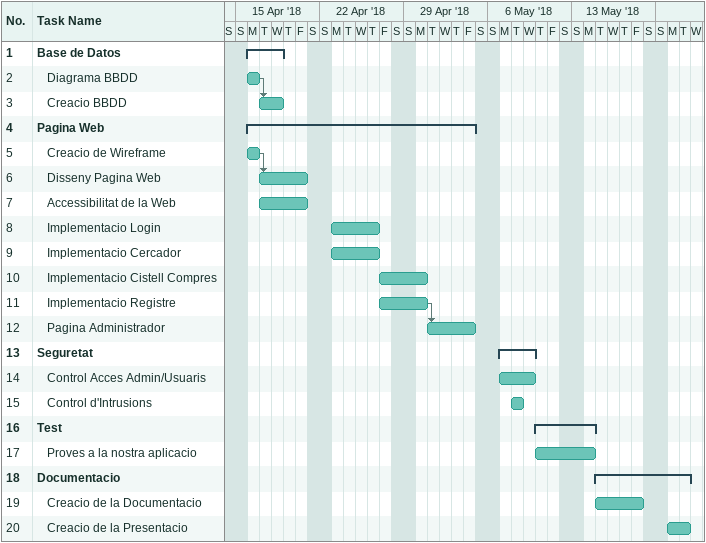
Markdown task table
| ID | Level | Task | Start | Finish | Predecessors |
|---|---|---|---|---|---|
| 1 | 1 | **Base de Datos** | 2018-04-16 | 2018-04-18 |  |
| 2 | 2 | Diagrama BBDD | 2018-04-16 | 2018-04-16 |  |
| 3 | 2 | Creacio BBDD | 2018-04-17 | 2018-04-18 | 2 |
| 4 | 1 | **Pagina Web** | 2018-04-16 | 2018-05-04 |  |
| 5 | 2 | Creacio de Wireframe | 2018-04-16 | 2018-04-16 |  |
| 6 | 2 | Disseny Pagina Web | 2018-04-17 | 2018-04-20 | 5 |
| 7 | 2 | Accessibilitat de la Web | 2018-04-17 | 2018-04-20 |  |
| 8 | 2 | Implementacio Login | 2018-04-23 | 2018-04-26 |  |
| 9 | 2 | Implementacio Cercador | 2018-04-23 | 2018-04-26 |  |
| 10 | 2 | Implementacio Cistell Compres | 2018-04-27 | 2018-04-30 |  |
| 11 | 2 | Implementacio Registre | 2018-04-27 | 2018-04-30 |  |
| 12 | 2 | Pagina Administrador | 2018-05-01 | 2018-05-04 | 11 |
| 13 | 1 | **Seguretat** | 2018-05-07 | 2018-05-09 |  |
| 14 | 2 | Control Acces Admin/Usuaris | 2018-05-07 | 2018-05-09 |  |
| 15 | 2 | Control d'Intrusions | 2018-05-08 | 2018-05-08 |  |
| 16 | 1 | **Test** | 2018-05-10 | 2018-05-14 |  |
| 17 | 2 | Proves a la nostra aplicacio | 2018-05-10 | 2018-05-14 |  |
| 18 | 1 | **Documentacio** | 2018-05-15 | 2018-05-22 |  |
| 19 | 2 | Creacio de la Documentacio | 2018-05-15 | 2018-05-18 |  |
| 20 | 2 | Creacio de la Presentacio | 2018-05-21 | 2018-05-22 |  |
